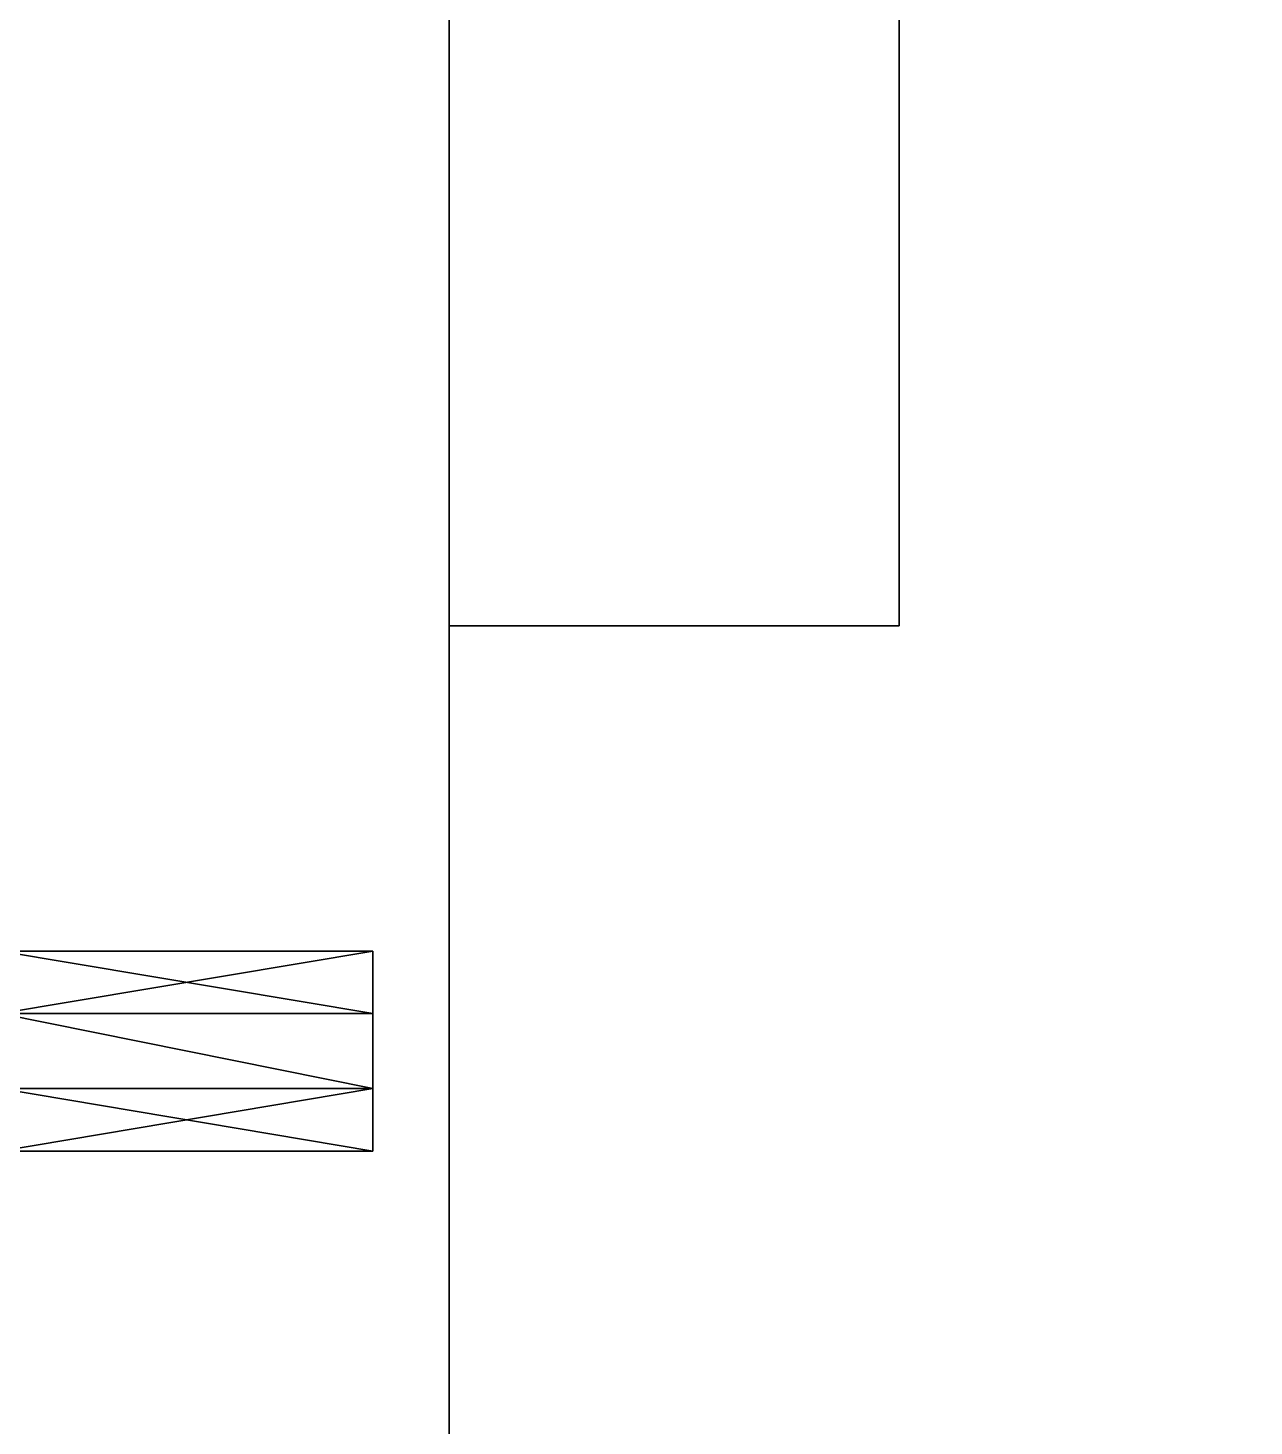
# Model space of a CAD drawing. Extents: x -100 to 4856, y -100 to 4830.
# Drawn here: x 3429.7 to 3478.7, y 468 to 523.9 of the extents above; entities that cross this region are included whole.
import ezdxf

# ---------------------------------------------------------------- set-up
doc = ezdxf.new("R2010")
doc.units = 0
for name, color, linetype in [('LAYER0', 7, 'CONTINUOUS'), ('LAYER1187', 254, 'CONTINUOUS'), ('LAYER833', 9, 'CONTINUOUS'), ('LAYER838', 7, 'CONTINUOUS')]:
    doc.layers.add(name, color=color, linetype=linetype)

msp = doc.modelspace()

# ---------------------------------------------------------------- linework, layer by layer
at = {"layer": 'LAYER0', "invisible_edges": 1}
for points in [[(4856, 4830, -5), (-100, -100, -5), (-100, 4830, -5), (4856, 4830, -5)], [(-100, -100, -5), (4856, 4830, -5), (4856, -100, -5), (-100, -100, -5)], [(4856, -100), (-100, 4830), (-100, -100), (4856, -100)], [(-100, 4830), (4856, -100), (4856, 4830), (-100, 4830)]]:
    msp.add_3dface(points, dxfattribs=at)
at = {"layer": 'LAYER1187'}
for points in [[(3443.45, 484.5, 1974.83), (3428.55, 487, 1971.5), (3428.55, 484.5, 1974.83), (3443.45, 484.5, 1974.83)], [(3443.45, 487, 1971.5), (3428.55, 487, 1971.5), (3443.45, 484.5, 1974.83), (3443.45, 487, 1971.5)], [(3443.45, 487, 1971.5), (3428.55, 484.5, 1968.17), (3428.55, 487, 1971.5), (3443.45, 487, 1971.5)], [(3443.45, 484.5, 1968.17), (3428.55, 484.5, 1968.17), (3443.45, 487, 1971.5), (3443.45, 484.5, 1968.17)], [(3443.45, 481.5, 1974.83), (3443.45, 487, 1971.5), (3443.45, 484.5, 1974.83), (3443.45, 481.5, 1974.83)], [(3443.45, 479, 1971.5), (3443.45, 487, 1971.5), (3443.45, 481.5, 1974.83), (3443.45, 479, 1971.5)], [(3443.45, 479, 1971.5), (3443.45, 484.5, 1968.17), (3443.45, 487, 1971.5), (3443.45, 479, 1971.5)], [(3443.45, 481.5, 1974.83), (3428.55, 484.5, 1974.83), (3428.55, 481.5, 1974.83), (3443.45, 481.5, 1974.83)], [(3443.45, 484.5, 1974.83), (3428.55, 484.5, 1974.83), (3443.45, 481.5, 1974.83), (3443.45, 484.5, 1974.83)], [(3443.45, 481.5, 1968.17), (3428.55, 484.5, 1968.17), (3443.45, 484.5, 1968.17), (3443.45, 481.5, 1968.17)], [(3428.55, 481.5, 1968.17), (3428.55, 484.5, 1968.17), (3443.45, 481.5, 1968.17), (3428.55, 481.5, 1968.17)], [(3443.45, 481.5, 1968.17), (3443.45, 484.5, 1968.17), (3443.45, 479, 1971.5), (3443.45, 481.5, 1968.17)], [(3428.55, 481.5, 1974.83), (3443.45, 479, 1971.5), (3443.45, 481.5, 1974.83), (3428.55, 481.5, 1974.83)], [(3428.55, 479, 1971.5), (3443.45, 479, 1971.5), (3428.55, 481.5, 1974.83), (3428.55, 479, 1971.5)], [(3428.55, 479, 1971.5), (3443.45, 481.5, 1968.17), (3443.45, 479, 1971.5), (3428.55, 479, 1971.5)], [(3428.55, 481.5, 1968.17), (3443.45, 481.5, 1968.17), (3428.55, 479, 1971.5), (3428.55, 481.5, 1968.17)]]:
    msp.add_3dface(points, dxfattribs=at)
at = {"layer": 'LAYER833', "invisible_edges": 1}
for points in [[(3446.5, 500, 2645), (3446.5, 600), (3446.5, 500), (3446.5, 500, 2645)], [(3446.5, 600), (3446.5, 500, 2645), (3446.5, 600, 2645), (3446.5, 600)], [(3464.5, 500), (3446.5, 600), (3464.5, 600), (3464.5, 500)], [(3446.5, 600), (3464.5, 500), (3446.5, 500), (3446.5, 600)], [(3446.5, 500, 2645), (3464.5, 600, 2645), (3446.5, 600, 2645), (3446.5, 500, 2645)], [(3464.5, 600, 2645), (3446.5, 500, 2645), (3464.5, 500, 2645), (3464.5, 600, 2645)], [(3464.5, 600, 2645), (3464.5, 500), (3464.5, 600), (3464.5, 600, 2645)], [(3464.5, 500), (3464.5, 600, 2645), (3464.5, 500, 2645), (3464.5, 500)], [(3464.5, 500), (3446.5, 500, 2645), (3446.5, 500), (3464.5, 500)], [(3446.5, 500, 2645), (3464.5, 500), (3464.5, 500, 2645), (3446.5, 500, 2645)]]:
    msp.add_3dface(points, dxfattribs=at)
at = {"layer": 'LAYER838', "invisible_edges": 1}
for points in [[(3446.5, 20), (3428.5, 580), (3446.5, 580), (3446.5, 20)], [(3428.5, 580), (3446.5, 20), (3428.5, 20), (3428.5, 580)], [(3428.5, 20, 2540), (3446.5, 580, 2540), (3428.5, 580, 2540), (3428.5, 20, 2540)], [(3446.5, 580, 2540), (3428.5, 20, 2540), (3446.5, 20, 2540), (3446.5, 580, 2540)], [(3446.5, 580, 2540), (3446.5, 20), (3446.5, 580), (3446.5, 580, 2540)], [(3446.5, 20), (3446.5, 580, 2540), (3446.5, 20, 2540), (3446.5, 20)]]:
    msp.add_3dface(points, dxfattribs=at)

doc.saveas('drawing.dxf')
